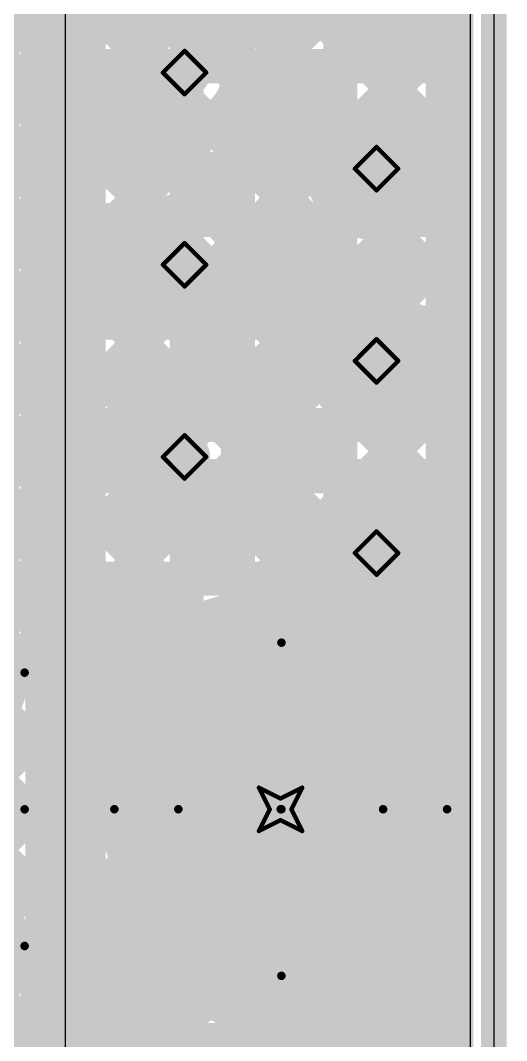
# Model space of a CAD drawing. Header units: millimetres. Extents: x 13 to 259, y -2 to 326.
# Drawn here: x 146.25 to 151.95, y 99.59 to 111.54 of the extents above; entities that cross this region are included whole.
import ezdxf

# ---------------------------------------------------------------- set-up
doc = ezdxf.new("R2010")
doc.units = ezdxf.units.MM
for name, color, linetype in [('BottomLayer', 5, 'Continuous'), ('BottomSolder', 6, 'Continuous'), ('ConnectLayer', 7, 'Continuous'), ('DrillDrawing', 1, 'Continuous'), ('Mechanical14', 56, 'Continuous'), ('Mechanical34', 56, 'Continuous'), ('Mechanical9', 56, 'Continuous'), ('MidLayer1', 16, 'Continuous'), ('MidLayer2', 76, 'Continuous'), ('MidLayer3', 90, 'Continuous'), ('MidLayer4', 156, 'Continuous'), ('MidLayer5', 130, 'Continuous'), ('MidLayer6', 216, 'Continuous'), ('MultiLayer', 9, 'Continuous'), ('TopLayer', 1, 'Continuous'), ('TopSolder', 216, 'Continuous')]:
    doc.layers.add(name, color=color, linetype=linetype)

# ---------------------------------------------------------------- blocks, each defined once
blk = doc.blocks.new('MTG240_400_172')
at = {"layer": 'BottomLayer', "const_width": 2}
blk.add_lwpolyline([(-1, 0, 1), (1, 0, 1)], format="xyb", close=True, dxfattribs=at)
at = {"layer": 'BottomSolder', "const_width": 2.102}
blk.add_lwpolyline([(-1.051, 0, 1), (1.051, 0, 1)], format="xyb", close=True, dxfattribs=at)
at = {"layer": 'MidLayer1', "const_width": 2}
blk.add_lwpolyline([(-1, 0, 1), (1, 0, 1)], format="xyb", close=True, dxfattribs=at)
at = {"layer": 'MidLayer2', "const_width": 2}
blk.add_lwpolyline([(-1, 0, 1), (1, 0, 1)], format="xyb", close=True, dxfattribs=at)
at = {"layer": 'MidLayer3', "const_width": 2}
blk.add_lwpolyline([(-1, 0, 1), (1, 0, 1)], format="xyb", close=True, dxfattribs=at)
at = {"layer": 'MidLayer4', "const_width": 2}
blk.add_lwpolyline([(-1, 0, 1), (1, 0, 1)], format="xyb", close=True, dxfattribs=at)
at = {"layer": 'MidLayer5', "const_width": 2}
blk.add_lwpolyline([(-1, 0, 1), (1, 0, 1)], format="xyb", close=True, dxfattribs=at)
at = {"layer": 'MidLayer6', "const_width": 2}
blk.add_lwpolyline([(-1, 0, 1), (1, 0, 1)], format="xyb", close=True, dxfattribs=at)
at = {"layer": 'MultiLayer', "const_width": 2}
blk.add_lwpolyline([(-1, 0, 1), (1, 0, 1)], format="xyb", close=True, dxfattribs=at)
at = {"layer": 'TopLayer', "const_width": 2}
blk.add_lwpolyline([(-1, 0, 1), (1, 0, 1)], format="xyb", close=True, dxfattribs=at)
at = {"layer": 'TopSolder', "const_width": 2.102}
blk.add_lwpolyline([(-1.051, 0, 1), (1.051, 0, 1)], format="xyb", close=True, dxfattribs=at)

msp = doc.modelspace()

# ---------------------------------------------------------------- linework, layer by layer
at = {"layer": 'BottomLayer', "const_width": 0.3}
for points in [[(148.025, 110.925, 1), (148.325, 110.925, 1)], [(150.275, 109.8, 1), (150.575, 109.8, 1)], [(148.025, 108.675, 1), (148.325, 108.675, 1)], [(150.275, 107.55, 1), (150.575, 107.55, 1)], [(148.025, 106.425, 1), (148.325, 106.425, 1)], [(150.275, 105.3, 1), (150.575, 105.3, 1)], [(150.275, 99.3, 1), (150.575, 99.3, 1)]]:
    msp.add_lwpolyline(points, format="xyb", close=True, dxfattribs=at)
at = {"layer": 'ConnectLayer'}
msp.add_line((151.8, 136.8), (151.8, 67.8), dxfattribs=at)
msp.add_line((151.8, 136.8), (151.8, 67.8), dxfattribs=at)
at = {"layer": 'ConnectLayer', "const_width": 0.4}
for points in [[(147, 90.025), (147, 136.36)], [(147.6, 68.24), (147.6, 136.36)], [(148.2, 68.24), (148.2, 136.36)], [(148.8, 68.24), (148.8, 136.36)], [(149.4, 68.24), (149.4, 136.36)], [(150, 68.24), (150, 136.36)], [(150.6, 68.24), (150.6, 136.36)], [(151.2, 68.24), (151.2, 136.36)], [(151.36, 68.24), (151.36, 136.36)], [(151.36, 68.24), (151.36, 136.36)], [(147.05, 89.944), (147.05, 128.816)], [(132.782, 124.321), (147.867, 109.236)], [(132.76, 123.495), (147.537, 108.719)], [(132.609, 122.798), (148.373, 107.034)], [(139.134, 120.516), (148.09, 111.559)], [(139.776, 119.873), (148.09, 111.559)], [(136.511, 118.896), (148.373, 107.034)], [(137.359, 118.896), (147.537, 108.719)], [(138.174, 118.93), (147.867, 109.236)], [(146.59, 90.261), (146.59, 117.04)], [(151.36, 103.537), (151.36, 116.063)], [(151.36, 103.537), (151.36, 116.063)], [(147.05, 115.993), (151.36, 111.683)], [(147.05, 111.412), (151.36, 115.722)], [(139.131, 115.427), (147.702, 106.856)], [(139.131, 115.427), (147.702, 106.856)], [(139.191, 115.367), (146.51, 108.048)], [(140.04, 115.367), (146.51, 108.896)], [(140.888, 115.367), (146.51, 109.745)], [(141.737, 115.367), (146.51, 110.594)], [(147.05, 115.145), (151.36, 110.835)], [(147.05, 110.563), (151.36, 114.873)], [(135.628, 114.687), (147.085, 103.231)], [(135.628, 114.687), (147.085, 103.231)], [(135.628, 114.687), (146.51, 103.805)], [(139.114, 114.595), (147.649, 106.06)], [(139.114, 114.595), (147.649, 106.06)], [(139.114, 114.595), (146.51, 107.199)], [(147.05, 114.296), (151.36, 109.986)], [(137.859, 114.153), (147.82, 104.193)], [(137.859, 114.153), (147.82, 104.193)], [(137.859, 114.153), (146.51, 105.502)], [(147.05, 109.715), (151.36, 114.025)], [(148.668, 111.333), (151.36, 114.025)], [(148.668, 111.333), (151.36, 114.025)], [(138.956, 113.905), (148.353, 104.508)], [(138.956, 113.905), (148.353, 104.508)], [(138.956, 113.905), (146.51, 106.351)], [(137.392, 113.772), (147.397, 103.767)], [(137.392, 113.772), (147.397, 103.767)], [(137.392, 113.772), (146.51, 104.654)], [(148.037, 111.55), (150.191, 113.704)], [(148.037, 111.55), (150.191, 113.704)], [(147.05, 113.448), (151.36, 109.138)], [(147.05, 108.866), (151.36, 113.176)], [(139.143, 104.354), (147.63, 112.84)], [(139.143, 104.354), (147.63, 112.84)], [(148.626, 112.721), (151.36, 109.986)], [(148.626, 112.721), (151.36, 109.986)], [(147.05, 112.599), (151.36, 108.289)], [(147.901, 112.597), (150.13, 110.368)], [(147.901, 112.597), (150.13, 110.368)], [(137.717, 102.078), (148.173, 112.535)], [(137.717, 102.078), (148.173, 112.535)], [(146.51, 90.865), (146.51, 112.511)], [(145.617, 112.335), (149.961, 107.991)], [(145.617, 112.335), (149.961, 107.991)], [(145.617, 112.335), (146.51, 111.442)], [(146.417, 112.383), (147.598, 111.202)], [(146.417, 112.383), (147.598, 111.202)], [(147.05, 108.018), (151.36, 112.328)], [(151.061, 111.982), (151.36, 111.683)], [(151.061, 111.982), (151.36, 111.683)], [(139.143, 104.354), (146.51, 111.72)], [(147.05, 111.751), (151.36, 107.441)], [(138.989, 100.806), (149.887, 111.703)], [(138.989, 100.806), (149.887, 111.703)], [(146.59, 111.6), (151.36, 111.6)], [(147.05, 107.169), (151.36, 111.479)], [(150.31, 110.43), (151.36, 111.479)], [(150.31, 110.43), (151.36, 111.479)], [(150.715, 111.48), (151.36, 110.835)], [(150.715, 111.48), (151.36, 110.835)], [(148.329, 109.296), (150.443, 111.41)], [(148.329, 109.296), (150.443, 111.41)], [(135.468, 98.981), (147.55, 111.064)], [(135.468, 98.981), (147.55, 111.064)], [(146.59, 111), (151.36, 111)], [(147.05, 110.902), (151.36, 106.592)], [(137.717, 102.078), (146.51, 110.872)], [(148.809, 110.84), (149.788, 109.861)], [(148.809, 110.84), (149.788, 109.861)], [(147.05, 106.321), (151.36, 110.631)], [(150.927, 110.197), (151.36, 110.631)], [(150.927, 110.197), (151.36, 110.631)], [(134.065, 96.729), (147.767, 110.432)], [(134.065, 96.729), (147.767, 110.432)], [(146.59, 110.4), (151.36, 110.4)], [(148.452, 110.348), (150.652, 108.148)], [(148.452, 110.348), (150.652, 108.148)], [(147.05, 110.054), (151.36, 105.744)], [(135.468, 98.981), (146.51, 110.023)], [(146.59, 109.8), (151.36, 109.8)], [(148.776, 108.895), (149.795, 109.915)], [(148.776, 108.895), (149.795, 109.915)], [(147.05, 105.472), (151.36, 109.782)], [(148.533, 106.955), (151.36, 109.782)], [(148.533, 106.955), (151.36, 109.782)], [(150.993, 109.505), (151.36, 109.138)], [(150.993, 109.505), (151.36, 109.138)], [(133.912, 93.183), (150.028, 109.298)], [(133.912, 93.183), (150.028, 109.298)], [(147.05, 109.205), (151.36, 104.895)], [(134.065, 96.729), (146.51, 109.175)], [(146.59, 109.2), (151.36, 109.2)], [(150.486, 109.163), (151.36, 108.289)], [(150.486, 109.163), (151.36, 108.289)], [(137.856, 109.065), (148.11, 98.812)], [(137.856, 109.065), (148.11, 98.812)], [(137.856, 109.065), (146.51, 100.411)], [(147.05, 104.624), (151.36, 108.934)], [(150.594, 108.167), (151.36, 108.934)], [(150.594, 108.167), (151.36, 108.934)], [(138.95, 108.82), (150.145, 97.625)], [(138.95, 108.82), (150.145, 97.625)], [(138.95, 108.82), (146.51, 101.26)], [(140.733, 108.734), (146.911, 102.556)], [(140.733, 108.734), (146.911, 102.556)], [(140.733, 108.734), (146.51, 102.957)], [(137.382, 108.691), (147.606, 98.467)], [(137.382, 108.691), (147.606, 98.467)], [(137.382, 108.691), (146.51, 99.563)], [(138.72, 99.688), (147.554, 108.521)], [(138.72, 99.688), (147.554, 108.521)], [(146.59, 108.6), (151.36, 108.6)], [(148.736, 108.367), (149.867, 107.236)], [(148.736, 108.367), (149.867, 107.236)], [(138.989, 100.806), (146.51, 108.326)], [(140.349, 108.269), (146.994, 101.624)], [(140.349, 108.269), (146.994, 101.624)], [(140.349, 108.269), (146.51, 102.108)], [(147.05, 108.356), (151.36, 104.046)], [(139.146, 99.265), (147.955, 108.074)], [(139.146, 99.265), (147.955, 108.074)], [(147.05, 103.775), (151.36, 108.085)], [(148.219, 108.036), (150.323, 105.932)], [(148.219, 108.036), (150.323, 105.932)], [(151.031, 107.756), (151.36, 108.085)], [(151.031, 107.756), (151.36, 108.085)], [(146.59, 108), (151.36, 108)], [(151.023, 107.777), (151.36, 107.441)], [(151.023, 107.777), (151.36, 107.441)], [(138.72, 99.688), (146.51, 107.478)], [(147.05, 107.508), (151.36, 103.198)], [(146.59, 107.4), (151.36, 107.4)], [(148.814, 106.388), (149.808, 107.381)], [(148.814, 106.388), (149.808, 107.381)], [(147.05, 102.927), (151.36, 107.237)], [(148.766, 104.643), (151.36, 107.237)], [(148.766, 104.643), (151.36, 107.237)], [(150.866, 107.086), (151.36, 106.592)], [(150.866, 107.086), (151.36, 106.592)], [(138.995, 95.72), (150.219, 106.944)], [(138.995, 95.72), (150.219, 106.944)], [(150.111, 106.992), (151.36, 105.744)], [(150.111, 106.992), (151.36, 105.744)], [(146.59, 106.8), (151.36, 106.8)], [(139.146, 99.265), (146.51, 106.629)], [(147.05, 106.659), (151.36, 102.349)], [(148.784, 106.623), (149.842, 105.564)], [(148.784, 106.623), (149.842, 105.564)], [(147.05, 102.078), (151.36, 106.388)], [(150.795, 105.823), (151.36, 106.388)], [(150.795, 105.823), (151.36, 106.388)], [(146.59, 106.2), (151.36, 106.2)], [(137.454, 95.877), (147.645, 106.067)], [(137.454, 95.877), (147.645, 106.067)], [(147.81, 105.899), (149.023, 104.687)], [(147.81, 105.899), (149.023, 104.687)], [(148.606, 105.952), (149.942, 104.616)], [(148.606, 105.952), (149.942, 104.616)], [(133.912, 93.183), (146.51, 105.781)], [(137.877, 95.451), (148.212, 105.786)], [(137.877, 95.451), (148.212, 105.786)], [(147.05, 105.811), (151.36, 101.501)], [(146.59, 105.6), (151.36, 105.6)], [(147.05, 101.23), (151.36, 105.54)], [(151.062, 105.242), (151.36, 105.54)], [(151.062, 105.242), (151.36, 105.54)], [(151.057, 105.198), (151.36, 104.895)], [(151.057, 105.198), (151.36, 104.895)], [(137.454, 95.877), (146.51, 104.932)], [(146.59, 105), (151.36, 105)], [(147.05, 104.962), (151.36, 100.652)], [(149.649, 104.677), (149.902, 104.931)], [(149.649, 104.677), (149.902, 104.931)], [(147.05, 100.381), (151.36, 104.691)], [(150.304, 104.483), (150.483, 104.663)], [(150.304, 104.483), (150.483, 104.663)], [(150.689, 104.717), (151.36, 104.046)], [(150.689, 104.717), (151.36, 104.046)], [(150.826, 104.157), (151.36, 104.691)], [(150.826, 104.157), (151.36, 104.691)], [(146.59, 104.4), (151.36, 104.4)], [(137.877, 95.451), (146.51, 104.084)], [(147.05, 104.114), (151.36, 99.804)], [(147.05, 99.532), (151.36, 103.842)], [(151.238, 103.721), (151.36, 103.842)], [(151.238, 103.721), (151.36, 103.842)], [(146.59, 103.8), (151.36, 103.8)], [(138.995, 95.72), (146.51, 103.235)], [(147.05, 103.265), (151.36, 98.955)], [(146.59, 103.2), (151.36, 103.2)], [(147.05, 98.684), (151.36, 102.994)], [(138.729, 94.605), (146.957, 102.834)], [(138.729, 94.605), (146.957, 102.834)], [(146.59, 102.6), (151.36, 102.6)], [(147.05, 102.417), (151.36, 98.107)], [(138.729, 94.605), (146.51, 102.387)], [(147.05, 97.835), (151.36, 102.145)], [(139.148, 94.176), (146.923, 101.951)], [(139.148, 94.176), (146.923, 101.951)], [(146.59, 102), (151.36, 102)], [(147.05, 101.568), (151.36, 97.258)], [(139.148, 94.176), (146.51, 101.538)], [(146.59, 101.4), (151.36, 101.4)], [(144.596, 98.776), (147.117, 101.296)], [(144.596, 98.776), (147.117, 101.296)], [(147.05, 96.987), (151.36, 101.297)], [(151.36, 88.537), (151.36, 101.063)], [(151.36, 88.537), (151.36, 101.063)], [(144.666, 97.997), (147.443, 100.774)], [(144.666, 97.997), (147.443, 100.774)], [(146.59, 100.8), (151.36, 100.8)], [(151.193, 100.82), (151.36, 100.652)], [(151.193, 100.82), (151.36, 100.652)], [(144.596, 98.776), (146.51, 100.69)], [(147.05, 100.72), (151.36, 96.41)], [(147.05, 96.138), (151.36, 100.448)], [(150.758, 99.846), (151.36, 100.448)], [(150.758, 99.846), (151.36, 100.448)], [(150.767, 100.397), (151.36, 99.804)], [(150.767, 100.397), (151.36, 99.804)], [(144.756, 97.239), (147.879, 100.362)], [(144.756, 97.239), (147.879, 100.362)], [(146.59, 100.2), (151.36, 100.2)], [(144.746, 96.38), (148.427, 100.061)], [(144.746, 96.38), (148.427, 100.061)], [(148.658, 98.595), (150.096, 100.033)], [(148.658, 98.595), (150.096, 100.033)], [(150.231, 100.085), (150.377, 99.938)], [(150.231, 100.085), (150.377, 99.938)], [(148.007, 98.793), (149.118, 99.904)], [(148.007, 98.793), (149.118, 99.904)], [(148.624, 99.994), (151.36, 97.258)], [(148.624, 99.994), (151.36, 97.258)], [(149.556, 99.911), (149.862, 99.605)], [(149.556, 99.911), (149.862, 99.605)], [(144.666, 97.997), (146.51, 99.841)], [(147.05, 99.871), (151.36, 95.561)], [(146.59, 99.6), (151.36, 99.6)], [(147.05, 95.29), (151.36, 99.6)], [(151.065, 99.305), (151.36, 99.6)], [(151.065, 99.305), (151.36, 99.6)]]:
    msp.add_lwpolyline(points, dxfattribs=at)
at = {"layer": 'ConnectLayer'}
for points, const_width in [([(151.065, 112.05, 1), (149.785, 112.05, 1)], 0.4), ([(151.065, 112.05, 1), (149.785, 112.05, 1)], 0.4), ([(146.41, 111.72, 1), (146.61, 111.72, 1)], 0.2), ([(146.49, 111.6, 1), (146.69, 111.6, 1)], 0.2), ([(149.787, 111.703, 1), (149.987, 111.703, 1)], 0.2), ([(149.787, 111.703, 1), (149.987, 111.703, 1)], 0.2), ([(151.26, 111.683, 1), (151.46, 111.683, 1)], 0.2), ([(151.26, 111.683, 1), (151.46, 111.683, 1)], 0.2), ([(151.26, 111.683, 1), (151.46, 111.683, 1)], 0.2), ([(151.26, 111.6, 1), (151.46, 111.6, 1)], 0.2), ([(148.815, 110.925, 1), (147.535, 110.925, 1)], 0.4), ([(148.815, 110.925, 1), (147.535, 110.925, 1)], 0.4), ([(147.937, 111.55, 1), (148.137, 111.55, 1)], 0.2), ([(147.937, 111.55, 1), (148.137, 111.55, 1)], 0.2), ([(147.99, 111.559, 1), (148.19, 111.559, 1)], 0.2), ([(147.99, 111.559, 1), (148.19, 111.559, 1)], 0.2), ([(150.615, 111.48, 1), (150.815, 111.48, 1)], 0.2), ([(150.615, 111.48, 1), (150.815, 111.48, 1)], 0.2), ([(151.26, 111.479, 1), (151.46, 111.479, 1)], 0.2), ([(151.26, 111.479, 1), (151.46, 111.479, 1)], 0.2), ([(151.26, 111.479, 1), (151.46, 111.479, 1)], 0.2), ([(146.41, 111.442, 1), (146.61, 111.442, 1)], 0.2), ([(146.95, 111.412, 1), (147.15, 111.412, 1)], 0.2), ([(150.343, 111.41, 1), (150.543, 111.41, 1)], 0.2), ([(150.343, 111.41, 1), (150.543, 111.41, 1)], 0.2), ([(148.568, 111.333, 1), (148.768, 111.333, 1)], 0.2), ([(148.568, 111.333, 1), (148.768, 111.333, 1)], 0.2), ([(147.498, 111.202, 1), (147.698, 111.202, 1)], 0.2), ([(147.498, 111.202, 1), (147.698, 111.202, 1)], 0.2), ([(146.49, 111, 1), (146.69, 111, 1)], 0.2), ([(147.45, 111.064, 1), (147.65, 111.064, 1)], 0.2), ([(147.45, 111.064, 1), (147.65, 111.064, 1)], 0.2), ([(151.26, 111, 1), (151.46, 111, 1)], 0.2), ([(146.95, 110.902, 1), (147.15, 110.902, 1)], 0.2), ([(147.435, 110.925, 1), (147.635, 110.925, 1)], 0.2), ([(147.435, 110.925, 1), (147.635, 110.925, 1)], 0.2), ([(148.715, 110.925, 1), (148.915, 110.925, 1)], 0.2), ([(148.715, 110.925, 1), (148.915, 110.925, 1)], 0.2), ([(146.41, 110.872, 1), (146.61, 110.872, 1)], 0.2), ([(148.709, 110.84, 1), (148.909, 110.84, 1)], 0.2), ([(148.709, 110.84, 1), (148.909, 110.84, 1)], 0.2), ([(151.26, 110.835, 1), (151.46, 110.835, 1)], 0.2), ([(151.26, 110.835, 1), (151.46, 110.835, 1)], 0.2), ([(151.26, 110.835, 1), (151.46, 110.835, 1)], 0.2), ([(146.41, 110.594, 1), (146.61, 110.594, 1)], 0.2), ([(146.95, 110.563, 1), (147.15, 110.563, 1)], 0.2), ([(151.26, 110.631, 1), (151.46, 110.631, 1)], 0.2), ([(151.26, 110.631, 1), (151.46, 110.631, 1)], 0.2), ([(151.26, 110.631, 1), (151.46, 110.631, 1)], 0.2), ([(146.49, 110.4, 1), (146.69, 110.4, 1)], 0.2), ([(147.667, 110.432, 1), (147.867, 110.432, 1)], 0.2), ([(147.667, 110.432, 1), (147.867, 110.432, 1)], 0.2), ([(151.065, 109.8, 1), (149.785, 109.8, 1)], 0.4), ([(151.065, 109.8, 1), (149.785, 109.8, 1)], 0.4), ([(150.21, 110.43, 1), (150.41, 110.43, 1)], 0.2), ([(150.21, 110.43, 1), (150.41, 110.43, 1)], 0.2), ([(151.26, 110.4, 1), (151.46, 110.4, 1)], 0.2), ([(148.352, 110.348, 1), (148.552, 110.348, 1)], 0.2), ([(148.352, 110.348, 1), (148.552, 110.348, 1)], 0.2), ([(150.03, 110.368, 1), (150.23, 110.368, 1)], 0.2), ([(150.03, 110.368, 1), (150.23, 110.368, 1)], 0.2), ([(150.827, 110.197, 1), (151.027, 110.197, 1)], 0.2), ([(150.827, 110.197, 1), (151.027, 110.197, 1)], 0.2), ([(146.95, 110.054, 1), (147.15, 110.054, 1)], 0.2), ([(146.41, 110.023, 1), (146.61, 110.023, 1)], 0.2), ([(151.26, 109.986, 1), (151.46, 109.986, 1)], 0.2), ([(151.26, 109.986, 1), (151.46, 109.986, 1)], 0.2), ([(151.26, 109.986, 1), (151.46, 109.986, 1)], 0.2), ([(146.49, 109.8, 1), (146.69, 109.8, 1)], 0.2), ([(149.685, 109.8, 1), (149.885, 109.8, 1)], 0.2), ([(149.685, 109.8, 1), (149.885, 109.8, 1)], 0.2), ([(149.688, 109.861, 1), (149.888, 109.861, 1)], 0.2), ([(149.688, 109.861, 1), (149.888, 109.861, 1)], 0.2), ([(149.695, 109.915, 1), (149.895, 109.915, 1)], 0.2), ([(149.695, 109.915, 1), (149.895, 109.915, 1)], 0.2), ([(150.965, 109.8, 1), (151.165, 109.8, 1)], 0.2), ([(150.965, 109.8, 1), (151.165, 109.8, 1)], 0.2), ([(151.26, 109.8, 1), (151.46, 109.8, 1)], 0.2), ([(146.41, 109.745, 1), (146.61, 109.745, 1)], 0.2), ([(146.95, 109.715, 1), (147.15, 109.715, 1)], 0.2), ([(151.26, 109.782, 1), (151.46, 109.782, 1)], 0.2), ([(151.26, 109.782, 1), (151.46, 109.782, 1)], 0.2), ([(151.26, 109.782, 1), (151.46, 109.782, 1)], 0.2), ([(150.893, 109.505, 1), (151.093, 109.505, 1)], 0.2), ([(150.893, 109.505, 1), (151.093, 109.505, 1)], 0.2), ([(146.95, 109.205, 1), (147.15, 109.205, 1)], 0.2), ([(148.815, 108.675, 1), (147.535, 108.675, 1)], 0.4), ([(148.815, 108.675, 1), (147.535, 108.675, 1)], 0.4), ([(147.767, 109.236, 1), (147.967, 109.236, 1)], 0.2), ([(147.767, 109.236, 1), (147.967, 109.236, 1)], 0.2), ([(148.229, 109.296, 1), (148.429, 109.296, 1)], 0.2), ([(148.229, 109.296, 1), (148.429, 109.296, 1)], 0.2), ([(149.928, 109.298, 1), (150.128, 109.298, 1)], 0.2), ([(149.928, 109.298, 1), (150.128, 109.298, 1)], 0.2), ([(146.41, 109.175, 1), (146.61, 109.175, 1)], 0.2), ([(146.49, 109.2, 1), (146.69, 109.2, 1)], 0.2), ([(150.386, 109.163, 1), (150.586, 109.163, 1)], 0.2), ([(150.386, 109.163, 1), (150.586, 109.163, 1)], 0.2), ([(151.26, 109.2, 1), (151.46, 109.2, 1)], 0.2), ([(151.26, 109.138, 1), (151.46, 109.138, 1)], 0.2), ([(151.26, 109.138, 1), (151.46, 109.138, 1)], 0.2), ([(151.26, 109.138, 1), (151.46, 109.138, 1)], 0.2), ([(146.41, 108.896, 1), (146.61, 108.896, 1)], 0.2), ([(146.95, 108.866, 1), (147.15, 108.866, 1)], 0.2), ([(148.676, 108.895, 1), (148.876, 108.895, 1)], 0.2), ([(148.676, 108.895, 1), (148.876, 108.895, 1)], 0.2), ([(151.26, 108.934, 1), (151.46, 108.934, 1)], 0.2), ([(151.26, 108.934, 1), (151.46, 108.934, 1)], 0.2), ([(151.26, 108.934, 1), (151.46, 108.934, 1)], 0.2), ([(147.435, 108.675, 1), (147.635, 108.675, 1)], 0.2), ([(147.435, 108.675, 1), (147.635, 108.675, 1)], 0.2), ([(147.437, 108.719, 1), (147.637, 108.719, 1)], 0.2), ([(147.437, 108.719, 1), (147.637, 108.719, 1)], 0.2), ([(148.715, 108.675, 1), (148.915, 108.675, 1)], 0.2), ([(148.715, 108.675, 1), (148.915, 108.675, 1)], 0.2), ([(146.49, 108.6, 1), (146.69, 108.6, 1)], 0.2), ([(147.454, 108.521, 1), (147.654, 108.521, 1)], 0.2), ([(147.454, 108.521, 1), (147.654, 108.521, 1)], 0.2), ([(151.26, 108.6, 1), (151.46, 108.6, 1)], 0.2), ([(148.636, 108.367, 1), (148.836, 108.367, 1)], 0.2), ([(148.636, 108.367, 1), (148.836, 108.367, 1)], 0.2), ([(146.41, 108.326, 1), (146.61, 108.326, 1)], 0.2), ([(146.95, 108.356, 1), (147.15, 108.356, 1)], 0.2), ([(151.26, 108.289, 1), (151.46, 108.289, 1)], 0.2), ([(151.26, 108.289, 1), (151.46, 108.289, 1)], 0.2), ([(151.26, 108.289, 1), (151.46, 108.289, 1)], 0.2), ([(151.065, 107.55, 1), (149.785, 107.55, 1)], 0.4), ([(151.065, 107.55, 1), (149.785, 107.55, 1)], 0.4), ([(150.494, 108.167, 1), (150.694, 108.167, 1)], 0.2), ([(150.494, 108.167, 1), (150.694, 108.167, 1)], 0.2), ([(150.552, 108.148, 1), (150.752, 108.148, 1)], 0.2), ([(150.552, 108.148, 1), (150.752, 108.148, 1)], 0.2), ([(146.41, 108.048, 1), (146.61, 108.048, 1)], 0.2), ([(146.95, 108.018, 1), (147.15, 108.018, 1)], 0.2), ([(147.855, 108.074, 1), (148.055, 108.074, 1)], 0.2), ([(147.855, 108.074, 1), (148.055, 108.074, 1)], 0.2), ([(148.119, 108.036, 1), (148.319, 108.036, 1)], 0.2), ([(148.119, 108.036, 1), (148.319, 108.036, 1)], 0.2), ([(151.26, 108.085, 1), (151.46, 108.085, 1)], 0.2), ([(151.26, 108.085, 1), (151.46, 108.085, 1)], 0.2), ([(151.26, 108.085, 1), (151.46, 108.085, 1)], 0.2), ([(146.49, 108, 1), (146.69, 108, 1)], 0.2), ([(149.861, 107.991, 1), (150.061, 107.991, 1)], 0.2), ([(149.861, 107.991, 1), (150.061, 107.991, 1)], 0.2), ([(151.26, 108, 1), (151.46, 108, 1)], 0.2), ([(150.923, 107.777, 1), (151.123, 107.777, 1)], 0.2), ([(150.923, 107.777, 1), (151.123, 107.777, 1)], 0.2), ([(150.931, 107.756, 1), (151.131, 107.756, 1)], 0.2), ([(150.931, 107.756, 1), (151.131, 107.756, 1)], 0.2), ([(149.685, 107.55, 1), (149.885, 107.55, 1)], 0.2), ([(149.685, 107.55, 1), (149.885, 107.55, 1)], 0.2), ([(150.965, 107.55, 1), (151.165, 107.55, 1)], 0.2), ([(150.965, 107.55, 1), (151.165, 107.55, 1)], 0.2), ([(146.41, 107.478, 1), (146.61, 107.478, 1)], 0.2), ([(146.95, 107.508, 1), (147.15, 107.508, 1)], 0.2), ([(151.26, 107.441, 1), (151.46, 107.441, 1)], 0.2), ([(151.26, 107.441, 1), (151.46, 107.441, 1)], 0.2), ([(151.26, 107.441, 1), (151.46, 107.441, 1)], 0.2), ([(146.49, 107.4, 1), (146.69, 107.4, 1)], 0.2), ([(149.708, 107.381, 1), (149.908, 107.381, 1)], 0.2), ([(149.708, 107.381, 1), (149.908, 107.381, 1)], 0.2), ([(151.26, 107.4, 1), (151.46, 107.4, 1)], 0.2), ([(146.41, 107.199, 1), (146.61, 107.199, 1)], 0.2), ([(149.767, 107.236, 1), (149.967, 107.236, 1)], 0.2), ([(149.767, 107.236, 1), (149.967, 107.236, 1)], 0.2), ([(151.26, 107.237, 1), (151.46, 107.237, 1)], 0.2), ([(151.26, 107.237, 1), (151.46, 107.237, 1)], 0.2), ([(151.26, 107.237, 1), (151.46, 107.237, 1)], 0.2), ([(146.95, 107.169, 1), (147.15, 107.169, 1)], 0.2), ([(148.815, 106.425, 1), (147.535, 106.425, 1)], 0.4), ([(148.815, 106.425, 1), (147.535, 106.425, 1)], 0.4), ([(150.766, 107.086, 1), (150.966, 107.086, 1)], 0.2), ([(150.766, 107.086, 1), (150.966, 107.086, 1)], 0.2), ([(148.273, 107.034, 1), (148.473, 107.034, 1)], 0.2), ([(148.273, 107.034, 1), (148.473, 107.034, 1)], 0.2), ([(148.433, 106.955, 1), (148.633, 106.955, 1)], 0.2), ([(148.433, 106.955, 1), (148.633, 106.955, 1)], 0.2), ([(150.011, 106.992, 1), (150.211, 106.992, 1)], 0.2), ([(150.011, 106.992, 1), (150.211, 106.992, 1)], 0.2), ([(150.119, 106.944, 1), (150.319, 106.944, 1)], 0.2), ([(150.119, 106.944, 1), (150.319, 106.944, 1)], 0.2), ([(147.602, 106.856, 1), (147.802, 106.856, 1)], 0.2), ([(147.602, 106.856, 1), (147.802, 106.856, 1)], 0.2), ([(146.49, 106.8, 1), (146.69, 106.8, 1)], 0.2), ([(151.26, 106.8, 1), (151.46, 106.8, 1)], 0.2), ([(146.41, 106.629, 1), (146.61, 106.629, 1)], 0.2), ([(146.95, 106.659, 1), (147.15, 106.659, 1)], 0.2), ([(148.684, 106.623, 1), (148.884, 106.623, 1)], 0.2), ([(148.684, 106.623, 1), (148.884, 106.623, 1)], 0.2), ([(151.26, 106.592, 1), (151.46, 106.592, 1)], 0.2), ([(151.26, 106.592, 1), (151.46, 106.592, 1)], 0.2), ([(151.26, 106.592, 1), (151.46, 106.592, 1)], 0.2), ([(146.41, 106.351, 1), (146.61, 106.351, 1)], 0.2), ([(147.435, 106.425, 1), (147.635, 106.425, 1)], 0.2), ([(147.435, 106.425, 1), (147.635, 106.425, 1)], 0.2), ([(148.714, 106.388, 1), (148.914, 106.388, 1)], 0.2), ([(148.714, 106.388, 1), (148.914, 106.388, 1)], 0.2), ([(148.715, 106.425, 1), (148.915, 106.425, 1)], 0.2), ([(148.715, 106.425, 1), (148.915, 106.425, 1)], 0.2), ([(151.26, 106.388, 1), (151.46, 106.388, 1)], 0.2), ([(151.26, 106.388, 1), (151.46, 106.388, 1)], 0.2), ([(151.26, 106.388, 1), (151.46, 106.388, 1)], 0.2), ([(146.95, 106.321, 1), (147.15, 106.321, 1)], 0.2), ([(146.49, 106.2, 1), (146.69, 106.2, 1)], 0.2), ([(151.26, 106.2, 1), (151.46, 106.2, 1)], 0.2), ([(147.545, 106.067, 1), (147.745, 106.067, 1)], 0.2), ([(147.545, 106.067, 1), (147.745, 106.067, 1)], 0.2), ([(147.549, 106.06, 1), (147.749, 106.06, 1)], 0.2), ([(147.549, 106.06, 1), (147.749, 106.06, 1)], 0.2), ([(147.71, 105.899, 1), (147.91, 105.899, 1)], 0.2), ([(147.71, 105.899, 1), (147.91, 105.899, 1)], 0.2), ([(148.506, 105.952, 1), (148.706, 105.952, 1)], 0.2), ([(148.506, 105.952, 1), (148.706, 105.952, 1)], 0.2), ([(151.065, 105.3, 1), (149.785, 105.3, 1)], 0.4), ([(151.065, 105.3, 1), (149.785, 105.3, 1)], 0.4), ([(150.223, 105.932, 1), (150.423, 105.932, 1)], 0.2), ([(150.223, 105.932, 1), (150.423, 105.932, 1)], 0.2), ([(146.41, 105.781, 1), (146.61, 105.781, 1)], 0.2), ([(146.95, 105.811, 1), (147.15, 105.811, 1)], 0.2), ([(148.112, 105.786, 1), (148.312, 105.786, 1)], 0.2), ([(148.112, 105.786, 1), (148.312, 105.786, 1)], 0.2), ([(150.695, 105.823, 1), (150.895, 105.823, 1)], 0.2), ([(150.695, 105.823, 1), (150.895, 105.823, 1)], 0.2), ([(151.26, 105.744, 1), (151.46, 105.744, 1)], 0.2), ([(151.26, 105.744, 1), (151.46, 105.744, 1)], 0.2), ([(151.26, 105.744, 1), (151.46, 105.744, 1)], 0.2), ([(146.41, 105.502, 1), (146.61, 105.502, 1)], 0.2), ([(146.49, 105.6, 1), (146.69, 105.6, 1)], 0.2), ([(149.742, 105.564, 1), (149.942, 105.564, 1)], 0.2), ([(149.742, 105.564, 1), (149.942, 105.564, 1)], 0.2), ([(151.26, 105.6, 1), (151.46, 105.6, 1)], 0.2), ([(151.26, 105.54, 1), (151.46, 105.54, 1)], 0.2), ([(151.26, 105.54, 1), (151.46, 105.54, 1)], 0.2), ([(151.26, 105.54, 1), (151.46, 105.54, 1)], 0.2), ([(146.95, 105.472, 1), (147.15, 105.472, 1)], 0.2), ([(149.685, 105.3, 1), (149.885, 105.3, 1)], 0.2), ([(149.685, 105.3, 1), (149.885, 105.3, 1)], 0.2), ([(150.965, 105.3, 1), (151.165, 105.3, 1)], 0.2), ([(150.965, 105.3, 1), (151.165, 105.3, 1)], 0.2), ([(150.957, 105.198, 1), (151.157, 105.198, 1)], 0.2), ([(150.957, 105.198, 1), (151.157, 105.198, 1)], 0.2), ([(150.962, 105.242, 1), (151.162, 105.242, 1)], 0.2), ([(150.962, 105.242, 1), (151.162, 105.242, 1)], 0.2), ([(146.41, 104.932, 1), (146.61, 104.932, 1)], 0.2), ([(146.49, 105, 1), (146.69, 105, 1)], 0.2), ([(146.95, 104.962, 1), (147.15, 104.962, 1)], 0.2), ([(149.802, 104.931, 1), (150.002, 104.931, 1)], 0.2), ([(149.802, 104.931, 1), (150.002, 104.931, 1)], 0.2), ([(151.26, 105, 1), (151.46, 105, 1)], 0.2), ([(151.26, 104.895, 1), (151.46, 104.895, 1)], 0.2), ([(151.26, 104.895, 1), (151.46, 104.895, 1)], 0.2), ([(151.26, 104.895, 1), (151.46, 104.895, 1)], 0.2), ([(148.923, 104.687, 1), (149.123, 104.687, 1)], 0.2), ([(148.923, 104.687, 1), (149.123, 104.687, 1)], 0.2), ([(149.549, 104.677, 1), (149.749, 104.677, 1)], 0.2), ([(149.549, 104.677, 1), (149.749, 104.677, 1)], 0.2), ([(150.383, 104.663, 1), (150.583, 104.663, 1)], 0.2), ([(150.383, 104.663, 1), (150.583, 104.663, 1)], 0.2), ([(150.589, 104.717, 1), (150.789, 104.717, 1)], 0.2), ([(150.589, 104.717, 1), (150.789, 104.717, 1)], 0.2), ([(151.26, 104.691, 1), (151.46, 104.691, 1)], 0.2), ([(151.26, 104.691, 1), (151.46, 104.691, 1)], 0.2), ([(151.26, 104.691, 1), (151.46, 104.691, 1)], 0.2), ([(146.41, 104.654, 1), (146.61, 104.654, 1)], 0.2), ([(146.95, 104.624, 1), (147.15, 104.624, 1)], 0.2), ([(148.666, 104.643, 1), (148.866, 104.643, 1)], 0.2), ([(148.666, 104.643, 1), (148.866, 104.643, 1)], 0.2), ([(149.842, 104.616, 1), (150.042, 104.616, 1)], 0.2), ([(149.842, 104.616, 1), (150.042, 104.616, 1)], 0.2), ([(148.253, 104.508, 1), (148.453, 104.508, 1)], 0.2), ([(148.253, 104.508, 1), (148.453, 104.508, 1)], 0.2), ([(150.204, 104.483, 1), (150.404, 104.483, 1)], 0.2), ([(150.204, 104.483, 1), (150.404, 104.483, 1)], 0.2), ([(146.49, 104.4, 1), (146.69, 104.4, 1)], 0.2), ([(151.26, 104.4, 1), (151.46, 104.4, 1)], 0.2), ([(147.72, 104.193, 1), (147.92, 104.193, 1)], 0.2), ([(147.72, 104.193, 1), (147.92, 104.193, 1)], 0.2), ([(146.41, 104.084, 1), (146.61, 104.084, 1)], 0.2), ([(146.95, 104.114, 1), (147.15, 104.114, 1)], 0.2), ([(150.726, 104.157, 1), (150.926, 104.157, 1)], 0.2), ([(150.726, 104.157, 1), (150.926, 104.157, 1)], 0.2), ([(151.26, 104.046, 1), (151.46, 104.046, 1)], 0.2), ([(151.26, 104.046, 1), (151.46, 104.046, 1)], 0.2), ([(151.26, 104.046, 1), (151.46, 104.046, 1)], 0.2), ([(151.26, 103.842, 1), (151.46, 103.842, 1)], 0.2), ([(151.26, 103.842, 1), (151.46, 103.842, 1)], 0.2), ([(151.26, 103.842, 1), (151.46, 103.842, 1)], 0.2), ([(146.41, 103.805, 1), (146.61, 103.805, 1)], 0.2), ([(146.49, 103.8, 1), (146.69, 103.8, 1)], 0.2), ([(146.95, 103.775, 1), (147.15, 103.775, 1)], 0.2), ([(147.297, 103.767, 1), (147.497, 103.767, 1)], 0.2), ([(147.297, 103.767, 1), (147.497, 103.767, 1)], 0.2), ([(151.138, 103.721, 1), (151.338, 103.721, 1)], 0.2), ([(151.138, 103.721, 1), (151.338, 103.721, 1)], 0.2), ([(151.26, 103.8, 1), (151.46, 103.8, 1)], 0.2), ([(151.26, 103.537, 1), (151.46, 103.537, 1)], 0.2), ([(151.26, 103.537, 1), (151.46, 103.537, 1)], 0.2), ([(151.26, 103.537, 1), (151.46, 103.537, 1)], 0.2), ([(151.26, 103.537, 1), (151.46, 103.537, 1)], 0.2), ([(146.41, 103.235, 1), (146.61, 103.235, 1)], 0.2), ([(146.95, 103.265, 1), (147.15, 103.265, 1)], 0.2), ([(146.985, 103.231, 1), (147.185, 103.231, 1)], 0.2), ([(146.985, 103.231, 1), (147.185, 103.231, 1)], 0.2), ([(146.49, 103.2, 1), (146.69, 103.2, 1)], 0.2), ([(151.26, 103.2, 1), (151.46, 103.2, 1)], 0.2), ([(151.26, 103.198, 1), (151.46, 103.198, 1)], 0.2), ([(151.26, 102.994, 1), (151.46, 102.994, 1)], 0.2), ([(146.41, 102.957, 1), (146.61, 102.957, 1)], 0.2), ([(146.95, 102.927, 1), (147.15, 102.927, 1)], 0.2), ([(146.857, 102.834, 1), (147.057, 102.834, 1)], 0.2), ([(146.857, 102.834, 1), (147.057, 102.834, 1)], 0.2), ([(146.49, 102.6, 1), (146.69, 102.6, 1)], 0.2), ([(146.811, 102.556, 1), (147.011, 102.556, 1)], 0.2), ([(146.811, 102.556, 1), (147.011, 102.556, 1)], 0.2), ([(151.26, 102.6, 1), (151.46, 102.6, 1)], 0.2), ([(146.95, 102.417, 1), (147.15, 102.417, 1)], 0.2), ([(146.41, 102.387, 1), (146.61, 102.387, 1)], 0.2), ([(151.26, 102.349, 1), (151.46, 102.349, 1)], 0.2), ([(146.41, 102.108, 1), (146.61, 102.108, 1)], 0.2), ([(146.95, 102.078, 1), (147.15, 102.078, 1)], 0.2), ([(151.26, 102.145, 1), (151.46, 102.145, 1)], 0.2), ([(146.49, 102, 1), (146.69, 102, 1)], 0.2), ([(146.823, 101.951, 1), (147.023, 101.951, 1)], 0.2), ([(146.823, 101.951, 1), (147.023, 101.951, 1)], 0.2), ([(151.26, 102, 1), (151.46, 102, 1)], 0.2), ([(146.894, 101.624, 1), (147.094, 101.624, 1)], 0.2), ([(146.894, 101.624, 1), (147.094, 101.624, 1)], 0.2), ([(146.95, 101.568, 1), (147.15, 101.568, 1)], 0.2), ([(146.41, 101.538, 1), (146.61, 101.538, 1)], 0.2), ([(151.26, 101.501, 1), (151.46, 101.501, 1)], 0.2), ([(146.49, 101.4, 1), (146.69, 101.4, 1)], 0.2), ([(151.26, 101.4, 1), (151.46, 101.4, 1)], 0.2), ([(146.41, 101.26, 1), (146.61, 101.26, 1)], 0.2), ([(146.95, 101.23, 1), (147.15, 101.23, 1)], 0.2), ([(147.017, 101.296, 1), (147.217, 101.296, 1)], 0.2), ([(147.017, 101.296, 1), (147.217, 101.296, 1)], 0.2), ([(151.26, 101.297, 1), (151.46, 101.297, 1)], 0.2), ([(151.26, 101.063, 1), (151.46, 101.063, 1)], 0.2), ([(151.26, 101.063, 1), (151.46, 101.063, 1)], 0.2), ([(151.26, 101.063, 1), (151.46, 101.063, 1)], 0.2), ([(151.26, 101.063, 1), (151.46, 101.063, 1)], 0.2), ([(146.49, 100.8, 1), (146.69, 100.8, 1)], 0.2), ([(147.343, 100.774, 1), (147.543, 100.774, 1)], 0.2), ([(147.343, 100.774, 1), (147.543, 100.774, 1)], 0.2), ([(151.093, 100.82, 1), (151.293, 100.82, 1)], 0.2), ([(151.093, 100.82, 1), (151.293, 100.82, 1)], 0.2), ([(151.26, 100.8, 1), (151.46, 100.8, 1)], 0.2), ([(146.41, 100.69, 1), (146.61, 100.69, 1)], 0.2), ([(146.95, 100.72, 1), (147.15, 100.72, 1)], 0.2), ([(151.26, 100.652, 1), (151.46, 100.652, 1)], 0.2), ([(151.26, 100.652, 1), (151.46, 100.652, 1)], 0.2), ([(151.26, 100.652, 1), (151.46, 100.652, 1)], 0.2), ([(146.41, 100.411, 1), (146.61, 100.411, 1)], 0.2), ([(146.95, 100.381, 1), (147.15, 100.381, 1)], 0.2), ([(150.667, 100.397, 1), (150.867, 100.397, 1)], 0.2), ([(150.667, 100.397, 1), (150.867, 100.397, 1)], 0.2), ([(151.26, 100.448, 1), (151.46, 100.448, 1)], 0.2), ([(151.26, 100.448, 1), (151.46, 100.448, 1)], 0.2), ([(151.26, 100.448, 1), (151.46, 100.448, 1)], 0.2), ([(147.779, 100.362, 1), (147.979, 100.362, 1)], 0.2), ([(147.779, 100.362, 1), (147.979, 100.362, 1)], 0.2), ([(146.49, 100.2, 1), (146.69, 100.2, 1)], 0.2), ([(151.26, 100.2, 1), (151.46, 100.2, 1)], 0.2), ([(148.327, 100.061, 1), (148.527, 100.061, 1)], 0.2), ([(148.327, 100.061, 1), (148.527, 100.061, 1)], 0.2), ([(149.996, 100.033, 1), (150.196, 100.033, 1)], 0.2), ([(149.996, 100.033, 1), (150.196, 100.033, 1)], 0.2), ([(150.131, 100.085, 1), (150.331, 100.085, 1)], 0.2), ([(150.131, 100.085, 1), (150.331, 100.085, 1)], 0.2), ([(148.524, 99.994, 1), (148.724, 99.994, 1)], 0.2), ([(148.524, 99.994, 1), (148.724, 99.994, 1)], 0.2), ([(149.018, 99.904, 1), (149.218, 99.904, 1)], 0.2), ([(149.018, 99.904, 1), (149.218, 99.904, 1)], 0.2), ([(149.456, 99.911, 1), (149.656, 99.911, 1)], 0.2), ([(149.456, 99.911, 1), (149.656, 99.911, 1)], 0.2), ([(151.065, 99.3, 1), (149.785, 99.3, 1)], 0.4), ([(151.065, 99.3, 1), (149.785, 99.3, 1)], 0.4), ([(150.277, 99.938, 1), (150.477, 99.938, 1)], 0.2), ([(150.277, 99.938, 1), (150.477, 99.938, 1)], 0.2), ([(146.41, 99.841, 1), (146.61, 99.841, 1)], 0.2), ([(146.95, 99.871, 1), (147.15, 99.871, 1)], 0.2), ([(150.658, 99.846, 1), (150.858, 99.846, 1)], 0.2), ([(150.658, 99.846, 1), (150.858, 99.846, 1)], 0.2), ([(151.26, 99.804, 1), (151.46, 99.804, 1)], 0.2), ([(151.26, 99.804, 1), (151.46, 99.804, 1)], 0.2), ([(151.26, 99.804, 1), (151.46, 99.804, 1)], 0.2), ([(146.41, 99.563, 1), (146.61, 99.563, 1)], 0.2), ([(146.49, 99.6, 1), (146.69, 99.6, 1)], 0.2), ([(146.95, 99.532, 1), (147.15, 99.532, 1)], 0.2), ([(149.762, 99.605, 1), (149.962, 99.605, 1)], 0.2), ([(149.762, 99.605, 1), (149.962, 99.605, 1)], 0.2), ([(151.26, 99.6, 1), (151.46, 99.6, 1)], 0.2), ([(151.26, 99.6, 1), (151.46, 99.6, 1)], 0.2), ([(151.26, 99.6, 1), (151.46, 99.6, 1)], 0.2), ([(151.26, 99.6, 1), (151.46, 99.6, 1)], 0.2)]:
    msp.add_lwpolyline(points, format="xyb", close=True, dxfattribs=dict(at, const_width=const_width))
at = {"layer": 'ConnectLayer', "const_width": 0.4}
msp.add_lwpolyline([(151.36, 101.063, -3.607188), (151.36, 103.537)], format="xyb", dxfattribs=at)
msp.add_lwpolyline([(151.36, 101.063, -3.607188), (151.36, 103.537)], format="xyb", dxfattribs=at)
at = {"layer": 'DrillDrawing', "const_width": 0.0508}
for points in [[(147.921, 110.925), (148.175, 111.179)], [(148.175, 111.179), (148.429, 110.925)], [(147.921, 110.925), (148.175, 110.671)], [(148.175, 110.671), (148.429, 110.925)], [(150.171, 109.8), (150.425, 110.054)], [(150.425, 110.054), (150.679, 109.8)], [(150.171, 109.8), (150.425, 109.546)], [(150.425, 109.546), (150.679, 109.8)], [(147.921, 108.675), (148.175, 108.929)], [(148.175, 108.929), (148.429, 108.675)], [(147.921, 108.675), (148.175, 108.421)], [(148.175, 108.421), (148.429, 108.675)], [(150.171, 107.55), (150.425, 107.804)], [(150.425, 107.804), (150.679, 107.55)], [(150.171, 107.55), (150.425, 107.296)], [(150.425, 107.296), (150.679, 107.55)], [(147.921, 106.425), (148.175, 106.679)], [(148.175, 106.679), (148.429, 106.425)], [(147.921, 106.425), (148.175, 106.171)], [(148.175, 106.171), (148.429, 106.425)], [(150.171, 105.3), (150.425, 105.554)], [(150.425, 105.554), (150.679, 105.3)], [(150.171, 105.3), (150.425, 105.046)], [(150.425, 105.046), (150.679, 105.3)], [(149.046, 102.554), (149.3, 102.427)], [(149.046, 102.554), (149.173, 102.3)], [(149.3, 102.427), (149.554, 102.554)], [(149.427, 102.3), (149.554, 102.554)], [(149.046, 102.046), (149.173, 102.3)], [(149.427, 102.3), (149.554, 102.046)], [(149.046, 102.046), (149.3, 102.173)], [(149.3, 102.173), (149.554, 102.046)]]:
    msp.add_lwpolyline(points, dxfattribs=at)
at = {"layer": 'DrillDrawing', "const_width": 0.0254}
for points in [[(148.162, 111.179, 1), (148.188, 111.179, 1)], [(148.162, 111.179, 1), (148.188, 111.179, 1)], [(147.908, 110.925, 1), (147.934, 110.925, 1)], [(147.908, 110.925, 1), (147.934, 110.925, 1)], [(148.416, 110.925, 1), (148.442, 110.925, 1)], [(148.416, 110.925, 1), (148.442, 110.925, 1)], [(148.162, 110.671, 1), (148.188, 110.671, 1)], [(148.162, 110.671, 1), (148.188, 110.671, 1)], [(150.412, 110.054, 1), (150.438, 110.054, 1)], [(150.412, 110.054, 1), (150.438, 110.054, 1)], [(150.158, 109.8, 1), (150.184, 109.8, 1)], [(150.158, 109.8, 1), (150.184, 109.8, 1)], [(150.666, 109.8, 1), (150.692, 109.8, 1)], [(150.666, 109.8, 1), (150.692, 109.8, 1)], [(150.412, 109.546, 1), (150.438, 109.546, 1)], [(150.412, 109.546, 1), (150.438, 109.546, 1)], [(148.162, 108.929, 1), (148.188, 108.929, 1)], [(148.162, 108.929, 1), (148.188, 108.929, 1)], [(147.908, 108.675, 1), (147.934, 108.675, 1)], [(147.908, 108.675, 1), (147.934, 108.675, 1)], [(148.416, 108.675, 1), (148.442, 108.675, 1)], [(148.416, 108.675, 1), (148.442, 108.675, 1)], [(148.162, 108.421, 1), (148.188, 108.421, 1)], [(148.162, 108.421, 1), (148.188, 108.421, 1)], [(150.412, 107.804, 1), (150.438, 107.804, 1)], [(150.412, 107.804, 1), (150.438, 107.804, 1)], [(150.158, 107.55, 1), (150.184, 107.55, 1)], [(150.158, 107.55, 1), (150.184, 107.55, 1)], [(150.666, 107.55, 1), (150.692, 107.55, 1)], [(150.666, 107.55, 1), (150.692, 107.55, 1)], [(150.412, 107.296, 1), (150.438, 107.296, 1)], [(150.412, 107.296, 1), (150.438, 107.296, 1)], [(148.162, 106.679, 1), (148.188, 106.679, 1)], [(148.162, 106.679, 1), (148.188, 106.679, 1)], [(147.908, 106.425, 1), (147.934, 106.425, 1)], [(147.908, 106.425, 1), (147.934, 106.425, 1)], [(148.416, 106.425, 1), (148.442, 106.425, 1)], [(148.416, 106.425, 1), (148.442, 106.425, 1)], [(148.162, 106.171, 1), (148.188, 106.171, 1)], [(148.162, 106.171, 1), (148.188, 106.171, 1)], [(150.412, 105.554, 1), (150.438, 105.554, 1)], [(150.412, 105.554, 1), (150.438, 105.554, 1)], [(150.158, 105.3, 1), (150.184, 105.3, 1)], [(150.158, 105.3, 1), (150.184, 105.3, 1)], [(150.666, 105.3, 1), (150.692, 105.3, 1)], [(150.666, 105.3, 1), (150.692, 105.3, 1)], [(150.412, 105.046, 1), (150.438, 105.046, 1)], [(150.412, 105.046, 1), (150.438, 105.046, 1)], [(149.033, 102.554, 1), (149.059, 102.554, 1)], [(149.033, 102.554, 1), (149.059, 102.554, 1)], [(149.541, 102.554, 1), (149.567, 102.554, 1)], [(149.541, 102.554, 1), (149.567, 102.554, 1)], [(149.287, 102.427, 1), (149.313, 102.427, 1)], [(149.287, 102.427, 1), (149.313, 102.427, 1)], [(149.16, 102.3, 1), (149.186, 102.3, 1)], [(149.16, 102.3, 1), (149.186, 102.3, 1)], [(149.414, 102.3, 1), (149.44, 102.3, 1)], [(149.414, 102.3, 1), (149.44, 102.3, 1)], [(149.287, 102.173, 1), (149.313, 102.173, 1)], [(149.287, 102.173, 1), (149.313, 102.173, 1)], [(149.033, 102.046, 1), (149.059, 102.046, 1)], [(149.033, 102.046, 1), (149.059, 102.046, 1)], [(149.541, 102.046, 1), (149.567, 102.046, 1)], [(149.541, 102.046, 1), (149.567, 102.046, 1)]]:
    msp.add_lwpolyline(points, format="xyb", close=True, dxfattribs=at)
at = {"layer": 'Mechanical14', "const_width": 0.3}
msp.add_lwpolyline([(151.8, 67.8), (151.8, 136.8)], dxfattribs=at)
at = {"layer": 'Mechanical34', "const_width": 0.1}
for points in [[(151.8, 136.85), (151.8, 67.85)], [(146.8, 72.8), (146.8, 131.8)], [(149.31, 102.301), (149.31, 104.251)], [(147.352, 102.301), (149.302, 102.301)], [(149.31, 100.351), (149.31, 102.301)], [(149.31, 102.301), (151.252, 102.301)]]:
    msp.add_lwpolyline(points, dxfattribs=at)
at = {"layer": 'Mechanical34'}
for points, const_width in [([(149.285, 104.251, 1), (149.335, 104.251, 1)], 0.05), ([(150.502, 102.301, 1), (148.102, 102.301, 1)], 0.1), ([(147.327, 102.301, 1), (147.377, 102.301, 1)], 0.05), ([(148.077, 102.301, 1), (148.127, 102.301, 1)], 0.05), ([(149.277, 102.301, 1), (149.327, 102.301, 1)], 0.05), ([(149.285, 102.301, 1), (149.335, 102.301, 1)], 0.05), ([(149.285, 102.301, 1), (149.335, 102.301, 1)], 0.05), ([(149.285, 102.301, 1), (149.335, 102.301, 1)], 0.05), ([(150.477, 102.301, 1), (150.527, 102.301, 1)], 0.05), ([(151.227, 102.301, 1), (151.277, 102.301, 1)], 0.05), ([(149.285, 100.351, 1), (149.335, 100.351, 1)], 0.05)]:
    msp.add_lwpolyline(points, format="xyb", close=True, dxfattribs=dict(at, const_width=const_width))
at = {"layer": 'Mechanical9', "const_width": 0.1}
for points in [[(146.3, 103.9), (146.3, 137.8)], [(144.3, 102.3), (146.3, 102.3)], [(146.3, 66.8), (146.3, 100.7)]]:
    msp.add_lwpolyline(points, dxfattribs=at)
for points in [[(146.3, 103.9, -1), (144.3, 103.9)], [(144.3, 100.7, -1), (146.3, 100.7)]]:
    msp.add_lwpolyline(points, format="xyb", dxfattribs=at)
at = {"layer": 'Mechanical9', "const_width": 0.05}
for points in [[(146.275, 103.9, 1), (146.325, 103.9, 1)], [(146.275, 103.9, 1), (146.325, 103.9, 1)], [(146.275, 102.3, 1), (146.325, 102.3, 1)], [(146.275, 100.7, 1), (146.325, 100.7, 1)], [(146.275, 100.7, 1), (146.325, 100.7, 1)]]:
    msp.add_lwpolyline(points, format="xyb", close=True, dxfattribs=at)
at = {"layer": 'MidLayer1', "const_width": 0.3}
for points in [[(148.025, 110.925, 1), (148.325, 110.925, 1)], [(150.275, 109.8, 1), (150.575, 109.8, 1)], [(148.025, 108.675, 1), (148.325, 108.675, 1)], [(150.275, 107.55, 1), (150.575, 107.55, 1)], [(148.025, 106.425, 1), (148.325, 106.425, 1)], [(150.275, 105.3, 1), (150.575, 105.3, 1)], [(150.275, 99.3, 1), (150.575, 99.3, 1)]]:
    msp.add_lwpolyline(points, format="xyb", close=True, dxfattribs=at)
at = {"layer": 'MidLayer2', "const_width": 0.2}
for points in [[(142.2, 115), (146.525, 110.675)], [(146.525, 96.05), (146.525, 110.675)]]:
    msp.add_lwpolyline(points, dxfattribs=at)
at = {"layer": 'MidLayer2'}
for points, const_width in [([(148.025, 110.925, 1), (148.325, 110.925, 1)], 0.3), ([(146.475, 110.675, 1), (146.575, 110.675, 1)], 0.1), ([(146.475, 110.675, 1), (146.575, 110.675, 1)], 0.1), ([(150.275, 109.8, 1), (150.575, 109.8, 1)], 0.3), ([(148.025, 108.675, 1), (148.325, 108.675, 1)], 0.3), ([(150.275, 107.55, 1), (150.575, 107.55, 1)], 0.3), ([(148.025, 106.425, 1), (148.325, 106.425, 1)], 0.3), ([(150.275, 105.3, 1), (150.575, 105.3, 1)], 0.3), ([(150.275, 99.3, 1), (150.575, 99.3, 1)], 0.3)]:
    msp.add_lwpolyline(points, format="xyb", close=True, dxfattribs=dict(at, const_width=const_width))
at = {"layer": 'MidLayer3', "const_width": 0.3}
for points in [[(148.025, 110.925, 1), (148.325, 110.925, 1)], [(150.275, 109.8, 1), (150.575, 109.8, 1)], [(148.025, 108.675, 1), (148.325, 108.675, 1)], [(150.275, 107.55, 1), (150.575, 107.55, 1)], [(148.025, 106.425, 1), (148.325, 106.425, 1)], [(150.275, 105.3, 1), (150.575, 105.3, 1)], [(150.275, 99.3, 1), (150.575, 99.3, 1)]]:
    msp.add_lwpolyline(points, format="xyb", close=True, dxfattribs=at)
at = {"layer": 'MidLayer4'}
for points, const_width in [([(148.025, 110.925, 1), (148.325, 110.925, 1)], 0.3), ([(150.275, 109.8, 1), (150.575, 109.8, 1)], 0.3), ([(148.025, 108.675, 1), (148.325, 108.675, 1)], 0.3), ([(150.275, 107.55, 1), (150.575, 107.55, 1)], 0.3), ([(148.025, 106.425, 1), (148.325, 106.425, 1)], 0.3), ([(150.275, 105.3, 1), (150.575, 105.3, 1)], 0.3), ([(146.75, 99.9, 1), (146.95, 99.9, 1)], 0.2), ([(146.75, 99.9, 1), (146.95, 99.9, 1)], 0.2), ([(150.275, 99.3, 1), (150.575, 99.3, 1)], 0.3)]:
    msp.add_lwpolyline(points, format="xyb", close=True, dxfattribs=dict(at, const_width=const_width))
at = {"layer": 'MidLayer4', "const_width": 0.4}
for points in [[(144.55, 102.2), (146.85, 99.9)], [(146.85, 90.075), (146.85, 99.9)]]:
    msp.add_lwpolyline(points, dxfattribs=at)
at = {"layer": 'MidLayer5', "const_width": 0.3}
for points in [[(148.025, 110.925, 1), (148.325, 110.925, 1)], [(150.275, 109.8, 1), (150.575, 109.8, 1)], [(148.025, 108.675, 1), (148.325, 108.675, 1)], [(150.275, 107.55, 1), (150.575, 107.55, 1)], [(148.025, 106.425, 1), (148.325, 106.425, 1)], [(150.275, 105.3, 1), (150.575, 105.3, 1)], [(150.275, 99.3, 1), (150.575, 99.3, 1)]]:
    msp.add_lwpolyline(points, format="xyb", close=True, dxfattribs=at)
at = {"layer": 'MidLayer6', "const_width": 0.3}
for points in [[(148.025, 110.925, 1), (148.325, 110.925, 1)], [(150.275, 109.8, 1), (150.575, 109.8, 1)], [(148.025, 108.675, 1), (148.325, 108.675, 1)], [(150.275, 107.55, 1), (150.575, 107.55, 1)], [(148.025, 106.425, 1), (148.325, 106.425, 1)], [(150.275, 105.3, 1), (150.575, 105.3, 1)], [(150.275, 99.3, 1), (150.575, 99.3, 1)]]:
    msp.add_lwpolyline(points, format="xyb", close=True, dxfattribs=at)
at = {"layer": 'MultiLayer', "const_width": 0.3}
for points in [[(148.025, 110.925, 1), (148.325, 110.925, 1)], [(150.275, 109.8, 1), (150.575, 109.8, 1)], [(148.025, 108.675, 1), (148.325, 108.675, 1)], [(150.275, 107.55, 1), (150.575, 107.55, 1)], [(148.025, 106.425, 1), (148.325, 106.425, 1)], [(150.275, 105.3, 1), (150.575, 105.3, 1)], [(150.275, 99.3, 1), (150.575, 99.3, 1)]]:
    msp.add_lwpolyline(points, format="xyb", close=True, dxfattribs=at)
at = {"layer": 'TopLayer'}
for p, q in [((151.525, 68.05), (151.525, 136.525)), ((146.775, 131.8), (146.775, 72.8))]:
    msp.add_line(p, q, dxfattribs=at)
at = {"layer": 'TopLayer', "const_width": 0.3}
for points in [[(148.025, 110.925, 1), (148.325, 110.925, 1)], [(150.275, 109.8, 1), (150.575, 109.8, 1)], [(148.025, 108.675, 1), (148.325, 108.675, 1)], [(150.275, 107.55, 1), (150.575, 107.55, 1)], [(148.025, 106.425, 1), (148.325, 106.425, 1)], [(150.275, 105.3, 1), (150.575, 105.3, 1)], [(150.275, 99.3, 1), (150.575, 99.3, 1)]]:
    msp.add_lwpolyline(points, format="xyb", close=True, dxfattribs=at)

# ---------------------------------------------------------------- block references
msp.add_blockref('MTG240_400_172', (149.3, 102.3))

doc.saveas('drawing.dxf')
